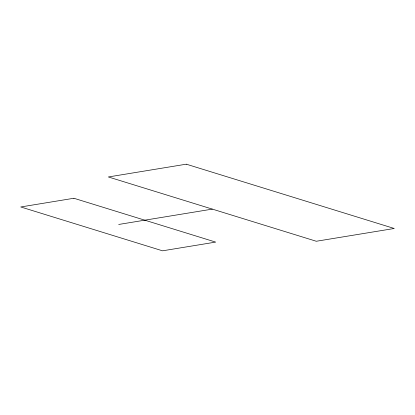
<?xml version="1.0" encoding="UTF-8"?>
<svg xmlns="http://www.w3.org/2000/svg" width="415" height="415" viewBox="0 0 415 415"><rect width="100%" height="100%" fill="white"/><g stroke="black" fill="none" stroke-linecap="round" stroke-linejoin="round"><path stroke-width="0.62" d="M118.685 224.463L212.33 209.113M186.304 164.184L108.357 176.961L316.303 241.26L394.25 228.483L186.304 164.184M73.896 198.261L20.75 206.971L162.535 250.816L215.681 242.101L73.896 198.261"/></g></svg>
